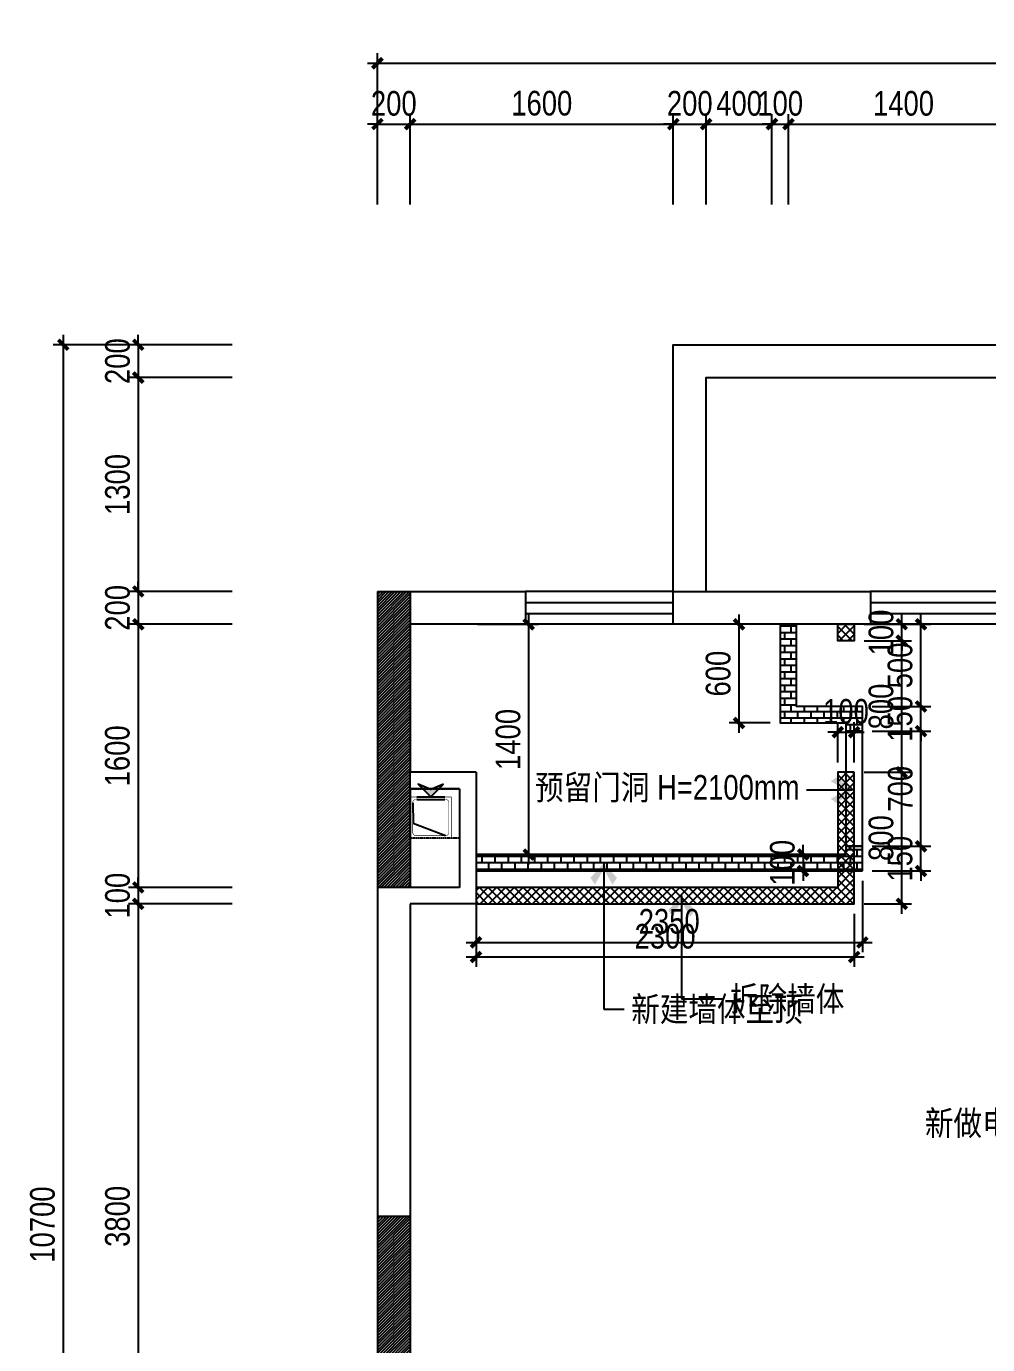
# Model space of a CAD drawing. Extents: x 160245 to 405305, y -111140 to 232735.
# Drawn here: x 332228 to 338074, y -49371 to -41355 of the extents above; entities that cross this region are included whole.
import ezdxf

# ---------------------------------------------------------------- set-up
doc = ezdxf.new("R2010")
doc.units = 0
doc.header["$LTSCALE"] = 10
doc.header["$MEASUREMENT"] = 0
doc.linetypes.add('DASH', pattern=[0.35, 0.25, -0.1])
doc.layers.get('Defpoints').update_dxf_attribs({"color": 229})
for name, color, linetype in [('P-N wall 新建隔墙', 241, 'Continuous'), ('P-N wall 新建隔墙2', 241, 'Continuous'), ('P-O wall 原始墙体', 245, 'Continuous'), ('P-O wall 拆除墙体', 245, 'Continuous'), ('P-o 原建筑尺寸', 8, 'Continuous'), ('P-window 窗', 107, 'Continuous')]:
    doc.layers.add(name, color=color, linetype=linetype)
doc.styles.add('PDC DIM', font='PMingLiU-ExtB.ttf', dxfattribs={"width": 0.85})
doc.dimstyles.new('PDC-A2', dxfattribs={"dimscale": 0, "dimtxt": 2.5, "dimasz": 1, "dimexe": 1, "dimexo": 1, "dimgap": 0.7, "dimtad": 1, "dimdec": 0, "dimtxsty": 'PDC DIM', "dimblk": 'ARCHTICK', "dimcen": 1, "dimdle": 1, "dimclrd": 8, "dimclre": 8, "dimclrt": 9, "dimadec": 0, "dimazin": 0, "dimtfac": 1, "dimtdec": 0, "dimtix": 1, "dimtmove": 2, "dimatfit": 3, "dimldrblk": 'PDC A2 T R', "dimfxl": 10, "dimfxlon": 1, "dimarcsym": 0})
pattern_1 = [(45, (123446.859, 0), (-8.8388348, 8.8388348), [])]

# ---------------------------------------------------------------- blocks, each defined once
blk = doc.blocks.new('A$C7BB304D7')
blk.add_hatch(color=256).paths.add_polyline_path([(126.5, 77.4), (203.8, 0.2), (126.3, 31.7), (49.1, 0)])
at = {"linetype": 'DASH', "ltscale": 0.5}
for p, q in [((1.5, 330.2), (1.5, 30.2)), ((301.5, 330.2), (1.5, 330.2)), ((301.5, 30.2), (301.5, 330.2)), ((1.5, 30.2), (301.5, 30.2))]:
    blk.add_line(p, q, dxfattribs=at)
for p, q in [((41.5, 95.2), (211.5, 95.2)), ((41.5, 80.2), (211.5, 80.2))]:
    blk.add_line(p, q)
at = {"const_width": 3}
blk.add_lwpolyline([(1.5, 80.2), (1.5, 330.2), (251.5, 330.2), (251.5, 80.2), (211.5, 80.2), (211.5, 95.2), (216.5, 95.2, 0.414214), (236.5, 115.2), (236.5, 295.2, 0.414214), (216.5, 315.2), (36.5, 315.2, 0.414214), (16.5, 295.2), (16.5, 115.2, 0.414214), (36.5, 95.2), (41.5, 95.2), (41.5, 80.2)], format="xyb", close=True, dxfattribs=at)
blk.add_lwpolyline([(16.5, 115.2), (19.3, 239.2), (216.5, 315.2)])
blk.add_lwpolyline([(203.8, 2.9), (126.3, 34.4), (49.1, 2.7), (126.5, 80.2)], close=True)
blk = doc.blocks.new('$WINLIB2D$00000001')
at = {"color": 0}
for points in [[(-0.5, 0.5), (-0.5, -0.5)], [(-0.5, 0.5), (0.5, 0.5)], [(0.5, -0.5), (0.5, 0.5)], [(0.5, 0.1667), (-0.5, 0.1667)], [(0.5, -0.1667), (-0.5, -0.1667)], [(-0.5, -0.5), (0.5, -0.5)]]:
    blk.add_lwpolyline(points, dxfattribs=at)
blk = doc.blocks.new('_ArchTick')
at = {"color": 0, "linetype": 'ByBlock', "const_width": 0.4}
blk.add_lwpolyline([(-0.5, -0.5), (0.5, 0.5)], dxfattribs=at)
blk = doc.blocks.new('*D1892')
at = {"layer": 'Defpoints', "color": 0, "transparency": 16777216}
for p in [(333539.1, -43290.6), (332908.3, -43490.6), (333539.1, -43490.6)]:
    blk.add_point(p, dxfattribs=at)
at = {"layer": 'P-o 原建筑尺寸', "color": 8, "lineweight": -2, "transparency": 16777216}
for p, q in [((332908.3, -43290.6), (332908.3, -43230.6)), ((333479.1, -43290.6), (332848.3, -43290.6)), ((332908.3, -43290.6), (332908.3, -43490.6)), ((333479.1, -43490.6), (332848.3, -43490.6)), ((332908.3, -43490.6), (332908.3, -43550.6))]:
    blk.add_line(p, q, dxfattribs=at)
at = {"layer": 'P-o 原建筑尺寸', "color": 8, "lineweight": -2, "transparency": 16777216, "xscale": 60, "yscale": 60, "zscale": 60}
for p, rotation in [((332908.3, -43290.6), 270), ((332908.3, -43490.6), 90)]:
    blk.add_blockref('_ArchTick', p, dxfattribs=dict(at, rotation=rotation))
at = {"layer": 'P-o 原建筑尺寸', "color": 9, "transparency": 16777216, "insert": (332782.8, -43390.6), "char_height": 150, "attachment_point": 5, "rotation": 90, "style": 'PDC DIM'}
blk.add_mtext('200', dxfattribs=at)
blk = doc.blocks.new('PDC A2 T R')
at = {"color": 0, "linetype": 'ByBlock'}
blk.add_line((0, 0), (-2, 0), dxfattribs=at)
for points in [[(-2.15, 0.89), (-1.49, 1.35), (-0.6, 0), (0, 0)], [(-2.15, -0.89), (-1.49, -1.35), (-0.6, 0), (0, 0)]]:
    blk.add_solid(points, dxfattribs=at)
blk = doc.blocks.new('*D1893')
at = {"layer": 'Defpoints', "color": 0, "transparency": 16777216}
for p in [(333539.1, -43490.6), (332908.3, -44790.6), (333539.1, -44790.6)]:
    blk.add_point(p, dxfattribs=at)
at = {"layer": 'P-o 原建筑尺寸', "color": 8, "lineweight": -2, "transparency": 16777216}
for p, q in [((332908.3, -43430.6), (332908.3, -44850.6)), ((333479.1, -43490.6), (332848.3, -43490.6)), ((333479.1, -44790.6), (332848.3, -44790.6))]:
    blk.add_line(p, q, dxfattribs=at)
at = {"layer": 'P-o 原建筑尺寸', "color": 8, "lineweight": -2, "transparency": 16777216, "xscale": 60, "yscale": 60, "zscale": 60}
for p, rotation in [((332908.3, -43490.6), 90), ((332908.3, -44790.6), 270)]:
    blk.add_blockref('_ArchTick', p, dxfattribs=dict(at, rotation=rotation))
at = {"layer": 'P-o 原建筑尺寸', "color": 9, "transparency": 16777216, "insert": (332782.8, -44140.6), "char_height": 150, "attachment_point": 5, "rotation": 90, "style": 'PDC DIM'}
blk.add_mtext('1300', dxfattribs=at)
blk = doc.blocks.new('*D1894')
at = {"layer": 'Defpoints', "color": 0, "transparency": 16777216}
for p in [(333539.1, -44990.6), (332908.3, -46590.6), (333539.1, -46590.6)]:
    blk.add_point(p, dxfattribs=at)
at = {"layer": 'P-o 原建筑尺寸', "color": 8, "lineweight": -2, "transparency": 16777216}
for p, q in [((332908.3, -44930.6), (332908.3, -46650.6)), ((333479.1, -44990.6), (332848.3, -44990.6)), ((333479.1, -46590.6), (332848.3, -46590.6))]:
    blk.add_line(p, q, dxfattribs=at)
at = {"layer": 'P-o 原建筑尺寸', "color": 8, "lineweight": -2, "transparency": 16777216, "xscale": 60, "yscale": 60, "zscale": 60}
for p, rotation in [((332908.3, -44990.6), 90), ((332908.3, -46590.6), 270)]:
    blk.add_blockref('_ArchTick', p, dxfattribs=dict(at, rotation=rotation))
at = {"layer": 'P-o 原建筑尺寸', "color": 9, "transparency": 16777216, "insert": (332781.8, -45790.6), "char_height": 150, "attachment_point": 5, "rotation": 90, "style": 'PDC DIM'}
blk.add_mtext('1600', dxfattribs=at)
blk = doc.blocks.new('*D1895')
at = {"layer": 'Defpoints', "color": 0, "transparency": 16777216}
for p in [(333539.1, -46590.6), (332908.3, -46690.6), (333539.1, -46690.6)]:
    blk.add_point(p, dxfattribs=at)
at = {"layer": 'P-o 原建筑尺寸', "color": 8, "lineweight": -2, "transparency": 16777216}
for p, q in [((332908.3, -46590.6), (332908.3, -46530.6)), ((333479.1, -46590.6), (332848.3, -46590.6)), ((332908.3, -46590.6), (332908.3, -46690.6)), ((333479.1, -46690.6), (332848.3, -46690.6)), ((332908.3, -46690.6), (332908.3, -46750.6))]:
    blk.add_line(p, q, dxfattribs=at)
at = {"layer": 'P-o 原建筑尺寸', "color": 8, "lineweight": -2, "transparency": 16777216, "xscale": 60, "yscale": 60, "zscale": 60}
for p, rotation in [((332908.3, -46590.6), 270), ((332908.3, -46690.6), 90)]:
    blk.add_blockref('_ArchTick', p, dxfattribs=dict(at, rotation=rotation))
at = {"layer": 'P-o 原建筑尺寸', "color": 9, "transparency": 16777216, "insert": (332782.8, -46640.6), "char_height": 150, "attachment_point": 5, "rotation": 90, "style": 'PDC DIM'}
blk.add_mtext('100', dxfattribs=at)
blk = doc.blocks.new('*D1896')
at = {"layer": 'Defpoints', "color": 0, "transparency": 16777216}
for p in [(333539.1, -46690.6), (332908.3, -50490.6), (333539.1, -50490.6)]:
    blk.add_point(p, dxfattribs=at)
at = {"layer": 'P-o 原建筑尺寸', "color": 8, "lineweight": -2, "transparency": 16777216}
for p, q in [((332908.3, -46630.6), (332908.3, -50550.6)), ((333479.1, -46690.6), (332848.3, -46690.6)), ((333479.1, -50490.6), (332848.3, -50490.6))]:
    blk.add_line(p, q, dxfattribs=at)
at = {"layer": 'P-o 原建筑尺寸', "color": 8, "lineweight": -2, "transparency": 16777216, "xscale": 60, "yscale": 60, "zscale": 60}
for p, rotation in [((332908.3, -46690.6), 90), ((332908.3, -50490.6), 270)]:
    blk.add_blockref('_ArchTick', p, dxfattribs=dict(at, rotation=rotation))
at = {"layer": 'P-o 原建筑尺寸', "color": 9, "transparency": 16777216, "insert": (332782.8, -48590.6), "char_height": 150, "attachment_point": 5, "rotation": 90, "style": 'PDC DIM'}
blk.add_mtext('3800', dxfattribs=at)
blk = doc.blocks.new('*D1901')
at = {"layer": 'Defpoints', "color": 0, "transparency": 16777216}
for p in [(333539.1, -43290.6), (332451.8, -53990.6), (333539.1, -53990.6)]:
    blk.add_point(p, dxfattribs=at)
at = {"layer": 'P-o 原建筑尺寸', "color": 8, "lineweight": -2, "transparency": 16777216}
for p, q in [((332451.8, -43230.6), (332451.8, -54050.6)), ((333051.8, -43290.6), (332391.8, -43290.6)), ((333051.8, -53990.6), (332391.8, -53990.6))]:
    blk.add_line(p, q, dxfattribs=at)
at = {"layer": 'P-o 原建筑尺寸', "color": 8, "lineweight": -2, "transparency": 16777216, "xscale": 60, "yscale": 60, "zscale": 60}
for p, rotation in [((332451.8, -43290.6), 90), ((332451.8, -53990.6), 270)]:
    blk.add_blockref('_ArchTick', p, dxfattribs=dict(at, rotation=rotation))
at = {"layer": 'P-o 原建筑尺寸', "color": 9, "transparency": 16777216, "insert": (332326.3, -48640.6), "char_height": 150, "attachment_point": 5, "rotation": 90, "style": 'PDC DIM'}
blk.add_mtext('10700', dxfattribs=at)
blk = doc.blocks.new('*D1912')
at = {"layer": 'Defpoints', "color": 0, "transparency": 16777216}
for p in [(334562.5, -41949.4), (334362.5, -42497), (334562.5, -42497)]:
    blk.add_point(p, dxfattribs=at)
at = {"layer": 'P-o 原建筑尺寸', "color": 8, "lineweight": -2, "transparency": 16777216}
for p, q in [((334362.5, -42437), (334362.5, -41889.4)), ((334562.5, -42437), (334562.5, -41889.4)), ((334362.5, -41949.4), (334302.5, -41949.4)), ((334362.5, -41949.4), (334562.5, -41949.4)), ((334562.5, -41949.4), (334622.5, -41949.4))]:
    blk.add_line(p, q, dxfattribs=at)
at = {"layer": 'P-o 原建筑尺寸', "color": 8, "lineweight": -2, "transparency": 16777216, "xscale": 60, "yscale": 60, "zscale": 60}
blk.add_blockref('_ArchTick', (334362.5, -41949.4), dxfattribs=at)
at = {"layer": 'P-o 原建筑尺寸', "color": 8, "lineweight": -2, "transparency": 16777216, "xscale": 60, "yscale": 60, "zscale": 60, "rotation": 180}
blk.add_blockref('_ArchTick', (334562.5, -41949.4), dxfattribs=at)
at = {"layer": 'P-o 原建筑尺寸', "color": 9, "transparency": 16777216, "insert": (334462.5, -41823.9), "char_height": 150, "attachment_point": 5, "style": 'PDC DIM'}
blk.add_mtext('200', dxfattribs=at)
blk = doc.blocks.new('*D1913')
at = {"layer": 'Defpoints', "color": 0, "transparency": 16777216}
for p in [(336162.5, -41949.4), (334562.5, -42497), (336162.5, -42497)]:
    blk.add_point(p, dxfattribs=at)
at = {"layer": 'P-o 原建筑尺寸', "color": 8, "lineweight": -2, "transparency": 16777216}
for p, q in [((334562.5, -42437), (334562.5, -41889.4)), ((336162.5, -42437), (336162.5, -41889.4)), ((334502.5, -41949.4), (336222.5, -41949.4))]:
    blk.add_line(p, q, dxfattribs=at)
at = {"layer": 'P-o 原建筑尺寸', "color": 8, "lineweight": -2, "transparency": 16777216, "xscale": 60, "yscale": 60, "zscale": 60, "rotation": 180}
blk.add_blockref('_ArchTick', (334562.5, -41949.4), dxfattribs=at)
at = {"layer": 'P-o 原建筑尺寸', "color": 8, "lineweight": -2, "transparency": 16777216, "xscale": 60, "yscale": 60, "zscale": 60}
blk.add_blockref('_ArchTick', (336162.5, -41949.4), dxfattribs=at)
at = {"layer": 'P-o 原建筑尺寸', "color": 9, "transparency": 16777216, "insert": (335362.5, -41822.9), "char_height": 150, "attachment_point": 5, "style": 'PDC DIM'}
blk.add_mtext('1600', dxfattribs=at)
blk = doc.blocks.new('*D1914')
at = {"layer": 'Defpoints', "color": 0, "transparency": 16777216}
for p in [(338262.5, -41949.4), (336862.5, -42497), (338262.5, -42497)]:
    blk.add_point(p, dxfattribs=at)
at = {"layer": 'P-o 原建筑尺寸', "color": 8, "lineweight": -2, "transparency": 16777216}
for p, q in [((336862.5, -42437), (336862.5, -41889.4)), ((338262.5, -42437), (338262.5, -41889.4)), ((336802.5, -41949.4), (338322.5, -41949.4))]:
    blk.add_line(p, q, dxfattribs=at)
at = {"layer": 'P-o 原建筑尺寸', "color": 8, "lineweight": -2, "transparency": 16777216, "xscale": 60, "yscale": 60, "zscale": 60, "rotation": 180}
blk.add_blockref('_ArchTick', (336862.5, -41949.4), dxfattribs=at)
at = {"layer": 'P-o 原建筑尺寸', "color": 8, "lineweight": -2, "transparency": 16777216, "xscale": 60, "yscale": 60, "zscale": 60}
blk.add_blockref('_ArchTick', (338262.5, -41949.4), dxfattribs=at)
at = {"layer": 'P-o 原建筑尺寸', "color": 9, "transparency": 16777216, "insert": (337562.5, -41823.9), "char_height": 150, "attachment_point": 5, "style": 'PDC DIM'}
blk.add_mtext('1400', dxfattribs=at)
blk = doc.blocks.new('*D1919')
at = {"layer": 'Defpoints', "color": 0, "transparency": 16777216}
for p in [(342362.5, -41578.8), (334362.5, -42497), (342362.5, -42497)]:
    blk.add_point(p, dxfattribs=at)
at = {"layer": 'P-o 原建筑尺寸', "color": 8, "lineweight": -2, "transparency": 16777216}
for p, q in [((334362.5, -42178.8), (334362.5, -41518.8)), ((342362.5, -42178.8), (342362.5, -41518.8)), ((334302.5, -41578.8), (342422.5, -41578.8))]:
    blk.add_line(p, q, dxfattribs=at)
at = {"layer": 'P-o 原建筑尺寸', "color": 8, "lineweight": -2, "transparency": 16777216, "xscale": 60, "yscale": 60, "zscale": 60, "rotation": 180}
blk.add_blockref('_ArchTick', (334362.5, -41578.8), dxfattribs=at)
at = {"layer": 'P-o 原建筑尺寸', "color": 8, "lineweight": -2, "transparency": 16777216, "xscale": 60, "yscale": 60, "zscale": 60}
blk.add_blockref('_ArchTick', (342362.5, -41578.8), dxfattribs=at)
at = {"layer": 'P-o 原建筑尺寸', "color": 9, "transparency": 16777216, "insert": (338362.5, -41453.3), "char_height": 150, "attachment_point": 5, "style": 'PDC DIM'}
blk.add_mtext('8000', dxfattribs=at)
blk = doc.blocks.new('*D1920')
at = {"layer": 'Defpoints', "color": 0, "transparency": 16777216}
for p in [(333539.1, -44790.6), (332908.3, -44990.6), (333539.1, -44990.6)]:
    blk.add_point(p, dxfattribs=at)
at = {"layer": 'P-o 原建筑尺寸', "color": 8, "lineweight": -2, "transparency": 16777216}
for p, q in [((333479.1, -44790.6), (332848.3, -44790.6)), ((332908.3, -44790.6), (332908.3, -44730.6)), ((332908.3, -44790.6), (332908.3, -44990.6)), ((333479.1, -44990.6), (332848.3, -44990.6)), ((332908.3, -44990.6), (332908.3, -45050.6))]:
    blk.add_line(p, q, dxfattribs=at)
at = {"layer": 'P-o 原建筑尺寸', "color": 8, "lineweight": -2, "transparency": 16777216, "xscale": 60, "yscale": 60, "zscale": 60}
for p, rotation in [((332908.3, -44790.6), 270), ((332908.3, -44990.6), 90)]:
    blk.add_blockref('_ArchTick', p, dxfattribs=dict(at, rotation=rotation))
at = {"layer": 'P-o 原建筑尺寸', "color": 9, "transparency": 16777216, "insert": (332782.8, -44890.6), "char_height": 150, "attachment_point": 5, "rotation": 90, "style": 'PDC DIM'}
blk.add_mtext('200', dxfattribs=at)
blk = doc.blocks.new('*D1928')
at = {"layer": 'Defpoints', "color": 0, "transparency": 16777216}
for p in [(336362.5, -41949.4), (336162.5, -42497), (336362.5, -42497)]:
    blk.add_point(p, dxfattribs=at)
at = {"layer": 'P-o 原建筑尺寸', "color": 8, "lineweight": -2, "transparency": 16777216}
for p, q in [((336162.5, -42437), (336162.5, -41889.4)), ((336362.5, -42437), (336362.5, -41889.4)), ((336162.5, -41949.4), (336102.5, -41949.4)), ((336162.5, -41949.4), (336362.5, -41949.4)), ((336362.5, -41949.4), (336422.5, -41949.4))]:
    blk.add_line(p, q, dxfattribs=at)
at = {"layer": 'P-o 原建筑尺寸', "color": 8, "lineweight": -2, "transparency": 16777216, "xscale": 60, "yscale": 60, "zscale": 60}
blk.add_blockref('_ArchTick', (336162.5, -41949.4), dxfattribs=at)
at = {"layer": 'P-o 原建筑尺寸', "color": 8, "lineweight": -2, "transparency": 16777216, "xscale": 60, "yscale": 60, "zscale": 60, "rotation": 180}
blk.add_blockref('_ArchTick', (336362.5, -41949.4), dxfattribs=at)
at = {"layer": 'P-o 原建筑尺寸', "color": 9, "transparency": 16777216, "insert": (336262.5, -41823.9), "char_height": 150, "attachment_point": 5, "style": 'PDC DIM'}
blk.add_mtext('200', dxfattribs=at)
blk = doc.blocks.new('*D1929')
at = {"layer": 'Defpoints', "color": 0, "transparency": 16777216}
for p in [(336762.5, -41949.4), (336362.5, -42497), (336762.5, -42497)]:
    blk.add_point(p, dxfattribs=at)
at = {"layer": 'P-o 原建筑尺寸', "color": 8, "lineweight": -2, "transparency": 16777216}
for p, q in [((336362.5, -42437), (336362.5, -41889.4)), ((336762.5, -42437), (336762.5, -41889.4)), ((336302.5, -41949.4), (336822.5, -41949.4))]:
    blk.add_line(p, q, dxfattribs=at)
at = {"layer": 'P-o 原建筑尺寸', "color": 8, "lineweight": -2, "transparency": 16777216, "xscale": 60, "yscale": 60, "zscale": 60, "rotation": 180}
blk.add_blockref('_ArchTick', (336362.5, -41949.4), dxfattribs=at)
at = {"layer": 'P-o 原建筑尺寸', "color": 8, "lineweight": -2, "transparency": 16777216, "xscale": 60, "yscale": 60, "zscale": 60}
blk.add_blockref('_ArchTick', (336762.5, -41949.4), dxfattribs=at)
at = {"layer": 'P-o 原建筑尺寸', "color": 9, "transparency": 16777216, "insert": (336562.5, -41823.9), "char_height": 150, "attachment_point": 5, "style": 'PDC DIM'}
blk.add_mtext('400', dxfattribs=at)
blk = doc.blocks.new('*D1930')
at = {"layer": 'Defpoints', "color": 0, "transparency": 16777216}
for p in [(336862.5, -41949.4), (336762.5, -42497), (336862.5, -42497)]:
    blk.add_point(p, dxfattribs=at)
at = {"layer": 'P-o 原建筑尺寸', "color": 8, "lineweight": -2, "transparency": 16777216}
for p, q in [((336762.5, -42437), (336762.5, -41889.4)), ((336862.5, -42437), (336862.5, -41889.4)), ((336762.5, -41949.4), (336702.5, -41949.4)), ((336762.5, -41949.4), (336862.5, -41949.4)), ((336862.5, -41949.4), (336922.5, -41949.4))]:
    blk.add_line(p, q, dxfattribs=at)
at = {"layer": 'P-o 原建筑尺寸', "color": 8, "lineweight": -2, "transparency": 16777216, "xscale": 60, "yscale": 60, "zscale": 60}
blk.add_blockref('_ArchTick', (336762.5, -41949.4), dxfattribs=at)
at = {"layer": 'P-o 原建筑尺寸', "color": 8, "lineweight": -2, "transparency": 16777216, "xscale": 60, "yscale": 60, "zscale": 60, "rotation": 180}
blk.add_blockref('_ArchTick', (336862.5, -41949.4), dxfattribs=at)
at = {"layer": 'P-o 原建筑尺寸', "color": 9, "transparency": 16777216, "insert": (336812.5, -41823.9), "char_height": 150, "attachment_point": 5, "style": 'PDC DIM'}
blk.add_mtext('100', dxfattribs=at)
blk = doc.blocks.new('*D1979')
at = {"layer": 'Defpoints', "color": 0, "transparency": 16777216}
for p in [(334962.5, -46690.6), (337262.5, -46690.6), (337262.5, -47013.6)]:
    blk.add_point(p, dxfattribs=at)
at = {"layer": 'P-O wall 拆除墙体', "color": 8, "lineweight": -2, "transparency": 16777216}
for p, q in [((334962.5, -46750.6), (334962.5, -47073.6)), ((337262.5, -46750.6), (337262.5, -47073.6)), ((334902.5, -47013.6), (337322.5, -47013.6))]:
    blk.add_line(p, q, dxfattribs=at)
at = {"layer": 'P-O wall 拆除墙体', "color": 8, "lineweight": -2, "transparency": 16777216, "xscale": 60.00000000000001, "yscale": 60.00000000000001, "zscale": 60.00000000000001, "rotation": 180}
blk.add_blockref('_ArchTick', (334962.5, -47013.6), dxfattribs=at)
at = {"layer": 'P-O wall 拆除墙体', "color": 8, "lineweight": -2, "transparency": 16777216, "xscale": 60.00000000000001, "yscale": 60.00000000000001, "zscale": 60.00000000000001}
blk.add_blockref('_ArchTick', (337262.5, -47013.6), dxfattribs=at)
at = {"layer": 'P-O wall 拆除墙体', "color": 9, "transparency": 16777216, "insert": (336112.5, -46888.1), "char_height": 150, "attachment_point": 5, "style": 'PDC DIM'}
blk.add_mtext('2300', dxfattribs=at)
blk = doc.blocks.new('*D1980')
at = {"layer": 'Defpoints', "color": 0, "transparency": 16777216}
for p in [(337262.5, -45890.6), (337551.8, -45890.6), (337262.5, -46690.6)]:
    blk.add_point(p, dxfattribs=at)
at = {"layer": 'P-O wall 拆除墙体', "color": 8, "lineweight": -2, "transparency": 16777216}
for p, q in [((337551.8, -46750.6), (337551.8, -45830.6)), ((337322.5, -45890.6), (337611.8, -45890.6)), ((337322.5, -46690.6), (337611.8, -46690.6))]:
    blk.add_line(p, q, dxfattribs=at)
at = {"layer": 'P-O wall 拆除墙体', "color": 8, "lineweight": -2, "transparency": 16777216, "xscale": 60.00000000000001, "yscale": 60.00000000000001, "zscale": 60.00000000000001}
for p, rotation in [((337551.8, -45890.6), 90), ((337551.8, -46690.6), 270)]:
    blk.add_blockref('_ArchTick', p, dxfattribs=dict(at, rotation=rotation))
at = {"layer": 'P-O wall 拆除墙体', "color": 9, "transparency": 16777216, "insert": (337426.3, -46290.6), "char_height": 150, "attachment_point": 5, "rotation": 90, "style": 'PDC DIM'}
blk.add_mtext('800', dxfattribs=at)
blk = doc.blocks.new('*D1981')
at = {"layer": 'Defpoints', "color": 0, "transparency": 16777216}
for p in [(337262.5, -45090.6), (337551.8, -45090.6), (337262.5, -45890.6)]:
    blk.add_point(p, dxfattribs=at)
at = {"layer": 'P-O wall 拆除墙体', "color": 8, "lineweight": -2, "transparency": 16777216}
for p, q in [((337551.8, -45950.6), (337551.8, -45030.6)), ((337322.5, -45090.6), (337611.8, -45090.6)), ((337322.5, -45890.6), (337611.8, -45890.6))]:
    blk.add_line(p, q, dxfattribs=at)
at = {"layer": 'P-O wall 拆除墙体', "color": 8, "lineweight": -2, "transparency": 16777216, "xscale": 60.00000000000001, "yscale": 60.00000000000001, "zscale": 60.00000000000001}
for p, rotation in [((337551.8, -45090.6), 90), ((337551.8, -45890.6), 270)]:
    blk.add_blockref('_ArchTick', p, dxfattribs=dict(at, rotation=rotation))
at = {"layer": 'P-O wall 拆除墙体', "color": 9, "transparency": 16777216, "insert": (337426.3, -45490.6), "char_height": 150, "attachment_point": 5, "rotation": 90, "style": 'PDC DIM'}
blk.add_mtext('800', dxfattribs=at)
blk = doc.blocks.new('*D1982')
at = {"layer": 'Defpoints', "color": 0, "transparency": 16777216}
for p in [(337262.5, -44990.6), (337551.8, -44990.6), (337262.5, -45090.6)]:
    blk.add_point(p, dxfattribs=at)
at = {"layer": 'P-O wall 拆除墙体', "color": 8, "lineweight": -2, "transparency": 16777216}
for p, q in [((337551.8, -44990.6), (337551.8, -44930.6)), ((337322.5, -44990.6), (337611.8, -44990.6)), ((337551.8, -45090.6), (337551.8, -44990.6)), ((337322.5, -45090.6), (337611.8, -45090.6)), ((337551.8, -45090.6), (337551.8, -45150.6))]:
    blk.add_line(p, q, dxfattribs=at)
at = {"layer": 'P-O wall 拆除墙体', "color": 8, "lineweight": -2, "transparency": 16777216, "xscale": 60.00000000000001, "yscale": 60.00000000000001, "zscale": 60.00000000000001}
for p, rotation in [((337551.8, -44990.6), 270), ((337551.8, -45090.6), 90)]:
    blk.add_blockref('_ArchTick', p, dxfattribs=dict(at, rotation=rotation))
at = {"layer": 'P-O wall 拆除墙体', "color": 9, "transparency": 16777216, "insert": (337426.3, -45040.6), "char_height": 150, "attachment_point": 5, "rotation": 90, "style": 'PDC DIM'}
blk.add_mtext('100', dxfattribs=at)
blk = doc.blocks.new('*D1983')
at = {"layer": 'Defpoints', "color": 0, "transparency": 16777216}
for p in [(337262.5, -45646.5), (337162.5, -45890.6), (337262.5, -45890.6)]:
    blk.add_point(p, dxfattribs=at)
at = {"layer": 'P-O wall 拆除墙体', "color": 8, "lineweight": -2, "transparency": 16777216}
for p, q in [((337162.5, -45830.6), (337162.5, -45586.5)), ((337262.5, -45830.6), (337262.5, -45586.5)), ((337162.5, -45646.5), (337102.5, -45646.5)), ((337162.5, -45646.5), (337262.5, -45646.5)), ((337262.5, -45646.5), (337322.5, -45646.5))]:
    blk.add_line(p, q, dxfattribs=at)
at = {"layer": 'P-O wall 拆除墙体', "color": 8, "lineweight": -2, "transparency": 16777216, "xscale": 60.00000000000001, "yscale": 60.00000000000001, "zscale": 60.00000000000001}
blk.add_blockref('_ArchTick', (337162.5, -45646.5), dxfattribs=at)
at = {"layer": 'P-O wall 拆除墙体', "color": 8, "lineweight": -2, "transparency": 16777216, "xscale": 60.00000000000001, "yscale": 60.00000000000001, "zscale": 60.00000000000001, "rotation": 180}
blk.add_blockref('_ArchTick', (337262.5, -45646.5), dxfattribs=at)
at = {"layer": 'P-O wall 拆除墙体', "color": 9, "transparency": 16777216, "insert": (337212.5, -45521), "char_height": 150, "attachment_point": 5, "style": 'PDC DIM'}
blk.add_mtext('100', dxfattribs=at)
blk = doc.blocks.new('*D2070')
at = {"layer": 'Defpoints', "color": 0, "transparency": 16777216}
for p in [(334962.5, -46490.6), (337312.5, -46490.6), (337312.5, -46924.8)]:
    blk.add_point(p, dxfattribs=at)
at = {"layer": 'P-N wall 新建隔墙2', "color": 8, "lineweight": -2, "transparency": 16777216}
for p, q in [((334962.5, -46550.6), (334962.5, -46984.8)), ((337312.5, -46550.6), (337312.5, -46984.8)), ((334902.5, -46924.8), (337372.5, -46924.8))]:
    blk.add_line(p, q, dxfattribs=at)
at = {"layer": 'P-N wall 新建隔墙2', "color": 8, "lineweight": -2, "transparency": 16777216, "xscale": 60.00000000000001, "yscale": 60.00000000000001, "zscale": 60.00000000000001, "rotation": 180}
blk.add_blockref('_ArchTick', (334962.5, -46924.8), dxfattribs=at)
at = {"layer": 'P-N wall 新建隔墙2', "color": 8, "lineweight": -2, "transparency": 16777216, "xscale": 60.00000000000001, "yscale": 60.00000000000001, "zscale": 60.00000000000001}
blk.add_blockref('_ArchTick', (337312.5, -46924.8), dxfattribs=at)
at = {"layer": 'P-N wall 新建隔墙2', "color": 9, "transparency": 16777216, "insert": (336137.5, -46797.8), "char_height": 150, "attachment_point": 5, "style": 'PDC DIM'}
blk.add_mtext('2350', dxfattribs=at)
blk = doc.blocks.new('*D2071')
at = {"layer": 'Defpoints', "color": 0, "transparency": 16777216}
for p in [(334912.5, -44990.6), (335283.1, -44990.6), (334962.5, -46390.6)]:
    blk.add_point(p, dxfattribs=at)
at = {"layer": 'P-N wall 新建隔墙2', "color": 8, "lineweight": -2, "transparency": 16777216}
for p, q in [((335283.1, -46450.6), (335283.1, -44930.6)), ((334972.5, -44990.6), (335343.1, -44990.6)), ((335022.5, -46390.6), (335343.1, -46390.6))]:
    blk.add_line(p, q, dxfattribs=at)
at = {"layer": 'P-N wall 新建隔墙2', "color": 8, "lineweight": -2, "transparency": 16777216, "xscale": 60.00000000000001, "yscale": 60.00000000000001, "zscale": 60.00000000000001}
for p, rotation in [((335283.1, -44990.6), 90), ((335283.1, -46390.6), 270)]:
    blk.add_blockref('_ArchTick', p, dxfattribs=dict(at, rotation=rotation))
at = {"layer": 'P-N wall 新建隔墙2', "color": 9, "transparency": 16777216, "insert": (335157.6, -45690.6), "char_height": 150, "attachment_point": 5, "rotation": 90, "style": 'PDC DIM'}
blk.add_mtext('1400', dxfattribs=at)
blk = doc.blocks.new('*D2072')
at = {"layer": 'Defpoints', "color": 0, "transparency": 16777216}
for p in [(336562.3, -44990.6), (336812.5, -44990.6), (336812.5, -45590.6)]:
    blk.add_point(p, dxfattribs=at)
at = {"layer": 'P-N wall 新建隔墙2', "color": 8, "lineweight": -2, "transparency": 16777216}
for p, q in [((336562.3, -45650.6), (336562.3, -44930.6)), ((336752.5, -44990.6), (336502.3, -44990.6)), ((336752.5, -45590.6), (336502.3, -45590.6))]:
    blk.add_line(p, q, dxfattribs=at)
at = {"layer": 'P-N wall 新建隔墙2', "color": 8, "lineweight": -2, "transparency": 16777216, "xscale": 60.00000000000001, "yscale": 60.00000000000001, "zscale": 60.00000000000001}
for p, rotation in [((336562.3, -44990.6), 90), ((336562.3, -45590.6), 270)]:
    blk.add_blockref('_ArchTick', p, dxfattribs=dict(at, rotation=rotation))
at = {"layer": 'P-N wall 新建隔墙2', "color": 9, "transparency": 16777216, "insert": (336435.8, -45290.6), "char_height": 150, "attachment_point": 5, "rotation": 90, "style": 'PDC DIM'}
blk.add_mtext('600', dxfattribs=at)
blk = doc.blocks.new('*D2073')
at = {"layer": 'Defpoints', "color": 0, "transparency": 16777216}
for p in [(337312.5, -46340.6), (337668.8, -46340.6), (337312.5, -46490.6)]:
    blk.add_point(p, dxfattribs=at)
at = {"layer": 'P-N wall 新建隔墙2', "color": 8, "lineweight": -2, "transparency": 16777216}
for p, q in [((337668.8, -46340.6), (337668.8, -46280.6)), ((337372.5, -46340.6), (337728.8, -46340.6)), ((337668.8, -46490.6), (337668.8, -46340.6)), ((337372.5, -46490.6), (337728.8, -46490.6)), ((337668.8, -46490.6), (337668.8, -46550.6))]:
    blk.add_line(p, q, dxfattribs=at)
at = {"layer": 'P-N wall 新建隔墙2', "color": 8, "lineweight": -2, "transparency": 16777216, "xscale": 60.00000000000001, "yscale": 60.00000000000001, "zscale": 60.00000000000001}
for p, rotation in [((337668.8, -46340.6), 270), ((337668.8, -46490.6), 90)]:
    blk.add_blockref('_ArchTick', p, dxfattribs=dict(at, rotation=rotation))
at = {"layer": 'P-N wall 新建隔墙2', "color": 9, "transparency": 16777216, "insert": (337541.9, -46415.6), "char_height": 150, "attachment_point": 5, "rotation": 90, "style": 'PDC DIM'}
blk.add_mtext('150', dxfattribs=at)
blk = doc.blocks.new('*D2074')
at = {"layer": 'Defpoints', "color": 0, "transparency": 16777216}
for p in [(337312.5, -45640.6), (337668.8, -45640.6), (337312.5, -46340.6)]:
    blk.add_point(p, dxfattribs=at)
at = {"layer": 'P-N wall 新建隔墙2', "color": 8, "lineweight": -2, "transparency": 16777216}
for p, q in [((337668.8, -46400.6), (337668.8, -45580.6)), ((337372.5, -45640.6), (337728.8, -45640.6)), ((337372.5, -46340.6), (337728.8, -46340.6))]:
    blk.add_line(p, q, dxfattribs=at)
at = {"layer": 'P-N wall 新建隔墙2', "color": 8, "lineweight": -2, "transparency": 16777216, "xscale": 60.00000000000001, "yscale": 60.00000000000001, "zscale": 60.00000000000001}
for p, rotation in [((337668.8, -45640.6), 90), ((337668.8, -46340.6), 270)]:
    blk.add_blockref('_ArchTick', p, dxfattribs=dict(at, rotation=rotation))
at = {"layer": 'P-N wall 新建隔墙2', "color": 9, "transparency": 16777216, "insert": (337543.3, -45990.6), "char_height": 150, "attachment_point": 5, "rotation": 90, "style": 'PDC DIM'}
blk.add_mtext('700', dxfattribs=at)
blk = doc.blocks.new('*D2075')
at = {"layer": 'Defpoints', "color": 0, "transparency": 16777216}
for p in [(337312.5, -45490.6), (337668.8, -45490.6), (337312.5, -45640.6)]:
    blk.add_point(p, dxfattribs=at)
at = {"layer": 'P-N wall 新建隔墙2', "color": 8, "lineweight": -2, "transparency": 16777216}
for p, q in [((337668.8, -45490.6), (337668.8, -45430.6)), ((337372.5, -45490.6), (337728.8, -45490.6)), ((337668.8, -45640.6), (337668.8, -45490.6)), ((337372.5, -45640.6), (337728.8, -45640.6)), ((337668.8, -45640.6), (337668.8, -45700.6))]:
    blk.add_line(p, q, dxfattribs=at)
at = {"layer": 'P-N wall 新建隔墙2', "color": 8, "lineweight": -2, "transparency": 16777216, "xscale": 60.00000000000001, "yscale": 60.00000000000001, "zscale": 60.00000000000001}
for p, rotation in [((337668.8, -45490.6), 270), ((337668.8, -45640.6), 90)]:
    blk.add_blockref('_ArchTick', p, dxfattribs=dict(at, rotation=rotation))
at = {"layer": 'P-N wall 新建隔墙2', "color": 9, "transparency": 16777216, "insert": (337541.9, -45565.6), "char_height": 150, "attachment_point": 5, "rotation": 90, "style": 'PDC DIM'}
blk.add_mtext('150', dxfattribs=at)
blk = doc.blocks.new('*D2076')
at = {"layer": 'Defpoints', "color": 0, "transparency": 16777216}
for p in [(337312.5, -44990.6), (337668.8, -44990.6), (337312.5, -45490.6)]:
    blk.add_point(p, dxfattribs=at)
at = {"layer": 'P-N wall 新建隔墙2', "color": 8, "lineweight": -2, "transparency": 16777216}
for p, q in [((337668.8, -45550.6), (337668.8, -44930.6)), ((337372.5, -44990.6), (337728.8, -44990.6)), ((337372.5, -45490.6), (337728.8, -45490.6))]:
    blk.add_line(p, q, dxfattribs=at)
at = {"layer": 'P-N wall 新建隔墙2', "color": 8, "lineweight": -2, "transparency": 16777216, "xscale": 60.00000000000001, "yscale": 60.00000000000001, "zscale": 60.00000000000001}
for p, rotation in [((337668.8, -44990.6), 90), ((337668.8, -45490.6), 270)]:
    blk.add_blockref('_ArchTick', p, dxfattribs=dict(at, rotation=rotation))
at = {"layer": 'P-N wall 新建隔墙2', "color": 9, "transparency": 16777216, "insert": (337541.9, -45240.6), "char_height": 150, "attachment_point": 5, "rotation": 90, "style": 'PDC DIM'}
blk.add_mtext('500', dxfattribs=at)
blk = doc.blocks.new('*D2082')
at = {"layer": 'Defpoints', "color": 0, "transparency": 16777216}
for p in [(337212.5, -46390.6), (336951.7, -46490.6), (337212.5, -46490.6)]:
    blk.add_point(p, dxfattribs=at)
at = {"layer": 'P-N wall 新建隔墙2', "color": 8, "lineweight": -2, "transparency": 16777216}
for p, q in [((336951.7, -46390.6), (336951.7, -46330.6)), ((337152.5, -46390.6), (336891.7, -46390.6)), ((336951.7, -46390.6), (336951.7, -46490.6)), ((337152.5, -46490.6), (336891.7, -46490.6)), ((336951.7, -46490.6), (336951.7, -46550.6))]:
    blk.add_line(p, q, dxfattribs=at)
at = {"layer": 'P-N wall 新建隔墙2', "color": 8, "lineweight": -2, "transparency": 16777216, "xscale": 60.00000000000001, "yscale": 60.00000000000001, "zscale": 60.00000000000001}
for p, rotation in [((336951.7, -46390.6), 270), ((336951.7, -46490.6), 90)]:
    blk.add_blockref('_ArchTick', p, dxfattribs=dict(at, rotation=rotation))
at = {"layer": 'P-N wall 新建隔墙2', "color": 9, "transparency": 16777216, "insert": (336826.2, -46440.6), "char_height": 150, "attachment_point": 5, "rotation": 90, "style": 'PDC DIM'}
blk.add_mtext('100', dxfattribs=at)

msp = doc.modelspace()

# ---------------------------------------------------------------- hatches: boundary and pattern name
at = {"layer": 'P-N wall 新建隔墙2'}
h = msp.add_hatch(dxfattribs=at)
h.set_pattern_fill('AR-B816', color=250, scale=5)
h.paths.add_polyline_path([(337312.5, -45640.6), (337312.5, -45490.6), (336912.5, -45490.6), (336912.5, -44990.6), (336812.5, -44990.6), (336812.5, -45590.6), (337212.5, -45590.6), (337212.5, -45640.6)])
h = msp.add_hatch(dxfattribs=at)
h.set_pattern_fill('AR-B816', color=250, scale=5)
h.paths.add_polyline_path([(337312.5, -46490.6), (337312.5, -46340.6), (337212.5, -46340.6), (337212.5, -46390.6), (334962.5, -46390.6), (334962.5, -46490.6)])
at = {"layer": 'P-O wall 原始墙体'}
h = msp.add_hatch(dxfattribs=at)
h.set_pattern_fill('ANSI31', color=256, scale=100, style=0)
h.set_pattern_definition(pattern_1)
h.paths.add_polyline_path([(334562.5, -44790.6), (334362.5, -44790.6), (334362.5, -45890.6), (334362.5, -46590.6), (334562.5, -46590.6), (334562.5, -45990.6), (334562.5, -45890.6)])
h = msp.add_hatch(dxfattribs=at)
h.set_pattern_fill('ANSI31', color=256, scale=100, style=0)
h.set_pattern_definition(pattern_1)
h.paths.add_polyline_path([(334562.5, -48590.6), (334362.5, -48590.6), (334362.5, -49490.6), (334562.5, -49490.6)])
at = {"layer": 'P-O wall 拆除墙体'}
h = msp.add_hatch(dxfattribs=at)
h.set_pattern_fill('ANSI37', color=250, scale=300)
h.paths.add_polyline_path([(337162.5, -44990.6), (337262.5, -44990.6), (337262.5, -45090.6), (337162.5, -45090.6)])
h = msp.add_hatch(dxfattribs=at)
h.set_pattern_fill('ANSI37', color=250, scale=300)
h.paths.add_polyline_path([(337262.5, -45890.6), (337162.5, -45890.6), (337162.5, -46590.6), (334962.5, -46590.6), (334962.5, -46690.6), (337262.5, -46690.6)])

# ---------------------------------------------------------------- linework, layer by layer
at = {"layer": 'P-N wall 新建隔墙', "color": 107}
for points in [[(336162.5, -44790.6), (336162.5, -43290.6), (338262.5, -43290.6)], [(336362.5, -44790.6), (336362.5, -43490.6), (338262.5, -43490.6)]]:
    msp.add_lwpolyline(points, dxfattribs=at)
at = {"layer": 'P-N wall 新建隔墙2'}
for points in [[(337312.5, -45640.6), (337312.5, -45490.6), (336912.5, -45490.6), (336912.5, -44990.6), (336812.5, -44990.6), (336812.5, -45590.6), (337212.5, -45590.6), (337212.5, -45640.6), (337312.5, -45640.6)], [(337312.5, -46490.6), (337312.5, -46340.6), (337212.5, -46340.6), (337212.5, -46390.6), (334962.5, -46390.6), (334962.5, -46490.6), (337312.5, -46490.6)]]:
    msp.add_lwpolyline(points, dxfattribs=at)
at = {"layer": 'P-N wall 新建隔墙2', "linetype": 'DASH'}
msp.add_lwpolyline([(337312.5, -45640.6), (337212.5, -45640.6), (337212.5, -46340.6), (337312.5, -46340.6)], close=True, dxfattribs=at)
at = {"layer": 'P-O wall 原始墙体'}
for p, q in [((334362.5, -44790.6), (334362.5, -45890.6)), ((334362.5, -44790.6), (335262.5, -44790.6)), ((334562.5, -44790.6), (334562.5, -45890.6)), ((335262.5, -44790.6), (335262.5, -44990.6)), ((336162.5, -44990.6), (336162.5, -44790.6)), ((336162.5, -44790.6), (337162.5, -44790.6)), ((337162.5, -44790.6), (337362.5, -44790.6)), ((337362.5, -44790.6), (337362.5, -44990.6)), ((335262.5, -44990.6), (334562.5, -44990.6)), ((337262.5, -44990.6), (336162.5, -44990.6)), ((337362.5, -44990.6), (337262.5, -44990.6)), ((334362.5, -45890.6), (334362.5, -46590.6)), ((334962.5, -45890.6), (334562.5, -45890.6)), ((334562.5, -45990.6), (334562.5, -45890.6)), ((334962.5, -45890.6), (334962.5, -46690.6)), ((334862.5, -45990.6), (334562.5, -45990.6)), ((334562.5, -45990.6), (334562.5, -46590.6)), ((334862.5, -45990.6), (334862.5, -46590.6)), ((334362.5, -46590.6), (334362.5, -53090.6)), ((334562.5, -46590.6), (334362.5, -46590.6)), ((334862.5, -46590.6), (334562.5, -46590.6)), ((334562.5, -46690.6), (334562.5, -52990.6)), ((334962.5, -46690.6), (334562.5, -46690.6)), ((334562.5, -48590.6), (334362.5, -48590.6))]:
    msp.add_line(p, q, dxfattribs=at)
at = {"layer": 'P-O wall 拆除墙体'}
msp.add_lwpolyline([(337162.5, -44990.6), (337262.5, -44990.6), (337262.5, -45090.6), (337162.5, -45090.6)], close=True, dxfattribs=at)
msp.add_lwpolyline([(337262.5, -45890.6), (337162.5, -45890.6), (337162.5, -46590.6), (334962.5, -46590.6), (334962.5, -46690.6), (337262.5, -46690.6), (337262.5, -45890.6)], dxfattribs=at)

# ---------------------------------------------------------------- block references
at = {"layer": 'P-O wall 原始墙体', "extrusion": (0, 0, -1), "zscale": -1, "rotation": 180}
msp.add_blockref('A$C7BB304D7', (-334561, -45960.4), dxfattribs=at)
at = {"layer": 'P-window 窗', "xscale": 900, "yscale": 200, "zscale": 900, "rotation": 180}
for p in [(335712.5, -44890.6), (337812.5, -44890.6)]:
    msp.add_blockref('$WINLIB2D$00000001', p, dxfattribs=at)

# ---------------------------------------------------------------- texts
at = {"layer": 'P-N wall 新建隔墙2', "color": 9, "char_height": 150, "style": 'PDC DIM'}
for s, insert, attachment_point in [('{\\fPMingLiU|b0|i0|c136|p18;预留门洞 \\fPMingLiU-ExtB|b0|i0|c136|p18;H=2100mm}', (336930.2, -46073.7), 9), ('{\\fPMingLiU|b0|i0|c136|p18;新建墙体至顶}', (335906.2, -47255.7), 1), ('{\\fPMingLiU|b0|i0|c136|p18;新\\fPMingLiU|b0|i0|c134|p18;做电梯}', (338387.7, -48115.4), 9)]:
    msp.add_mtext(s, dxfattribs=dict(at, insert=insert, attachment_point=attachment_point))
at = {"layer": 'P-O wall 拆除墙体', "color": 9, "insert": (336507.2, -47193.4), "char_height": 150, "attachment_point": 1, "style": 'PDC DIM'}
msp.add_mtext('拆除墙体', dxfattribs=at)

# ---------------------------------------------------------------- dimensions: what is measured, and where the dimension line sits
at = {"layer": 'P-N wall 新建隔墙2'}
for base, p1, p2, picture, middle in [((335283.1, -44990.6), (334962.5, -46390.6), (334912.5, -44990.6), '*D2071', (335157.6, -45690.6)), ((336562.3, -44990.6), (336812.5, -45590.6), (336812.5, -44990.6), '*D2072', (336435.8, -45290.6)), ((337668.8, -44990.6), (337312.5, -45490.6), (337312.5, -44990.6), '*D2076', (337541.9, -45240.6)), ((337668.8, -45490.6), (337312.5, -45640.6), (337312.5, -45490.6), '*D2075', (337541.9, -45565.6)), ((337668.8, -45640.6), (337312.5, -46340.6), (337312.5, -45640.6), '*D2074', (337543.3, -45990.6)), ((337668.8, -46340.6), (337312.5, -46490.6), (337312.5, -46340.6), '*D2073', (337541.9, -46415.6)), ((336951.7, -46490.6), (337212.5, -46390.6), (337212.5, -46490.6), '*D2082', (336826.2, -46440.6))]:
    dim = msp.add_linear_dim(base=base, p1=p1, p2=p2, angle=90, dimstyle='PDC-A2', override={"dimscale": 60}, dxfattribs=at)
    dim.commit()
    dim.dimension.update_dxf_attribs({"geometry": picture, "text_midpoint": middle})
dim = msp.add_linear_dim(base=(337312.5, -46924.8), p1=(334962.5, -46490.6), p2=(337312.5, -46490.6), dimstyle='PDC-A2', override={"dimscale": 60}, dxfattribs=at)
dim.commit()
dim.dimension.update_dxf_attribs({"geometry": '*D2070', "text_midpoint": (336137.5, -46797.8)})
at = {"layer": 'P-O wall 拆除墙体'}
for base, p1, p2, picture, middle in [((337551.8, -44990.6), (337262.5, -45090.6), (337262.5, -44990.6), '*D1982', (337426.3, -45040.6)), ((337551.8, -45090.6), (337262.5, -45890.6), (337262.5, -45090.6), '*D1981', (337426.3, -45490.6)), ((337551.8, -45890.6), (337262.5, -46690.6), (337262.5, -45890.6), '*D1980', (337426.3, -46290.6))]:
    dim = msp.add_linear_dim(base=base, p1=p1, p2=p2, angle=90, dimstyle='PDC-A2', override={"dimscale": 60}, dxfattribs=at)
    dim.commit()
    dim.dimension.update_dxf_attribs({"geometry": picture, "text_midpoint": middle})
for base, p1, p2, picture, middle in [((337262.5, -45646.5), (337162.5, -45890.6), (337262.5, -45890.6), '*D1983', (337212.5, -45521)), ((337262.5, -47013.6), (334962.5, -46690.6), (337262.5, -46690.6), '*D1979', (336112.5, -46888.1))]:
    dim = msp.add_linear_dim(base=base, p1=p1, p2=p2, dimstyle='PDC-A2', override={"dimscale": 60}, dxfattribs=at)
    dim.commit()
    dim.dimension.update_dxf_attribs({"geometry": picture, "text_midpoint": middle})
at = {"layer": 'P-o 原建筑尺寸'}
for base, p1, p2, picture, middle in [((342362.5, -41578.8), (334362.5, -42497), (342362.5, -42497), '*D1919', (338362.5, -41453.3)), ((334562.5, -41949.4), (334362.5, -42497), (334562.5, -42497), '*D1912', (334462.5, -41823.9)), ((336162.5, -41949.4), (334562.5, -42497), (336162.5, -42497), '*D1913', (335362.5, -41822.9)), ((336362.5, -41949.4), (336162.5, -42497), (336362.5, -42497), '*D1928', (336262.5, -41823.9)), ((336762.5, -41949.4), (336362.5, -42497), (336762.5, -42497), '*D1929', (336562.5, -41823.9)), ((336862.5, -41949.4), (336762.5, -42497), (336862.5, -42497), '*D1930', (336812.5, -41823.9)), ((338262.5, -41949.4), (336862.5, -42497), (338262.5, -42497), '*D1914', (337562.5, -41823.9))]:
    dim = msp.add_linear_dim(base=base, p1=p1, p2=p2, dimstyle='PDC-A2', override={"dimscale": 60}, dxfattribs=at)
    dim.commit()
    dim.dimension.update_dxf_attribs({"geometry": picture, "text_midpoint": middle})
for base, p1, p2, picture, middle in [((332451.8, -53990.6), (333539.1, -43290.6), (333539.1, -53990.6), '*D1901', (332326.3, -48640.6)), ((332908.3, -43490.6), (333539.1, -43290.6), (333539.1, -43490.6), '*D1892', (332782.8, -43390.6)), ((332908.3, -44790.6), (333539.1, -43490.6), (333539.1, -44790.6), '*D1893', (332782.8, -44140.6)), ((332908.3, -44990.6), (333539.1, -44790.6), (333539.1, -44990.6), '*D1920', (332782.8, -44890.6)), ((332908.3, -46590.6), (333539.1, -44990.6), (333539.1, -46590.6), '*D1894', (332781.8, -45790.6)), ((332908.3, -46690.6), (333539.1, -46590.6), (333539.1, -46690.6), '*D1895', (332782.8, -46640.6)), ((332908.3, -50490.6), (333539.1, -46690.6), (333539.1, -50490.6), '*D1896', (332782.8, -48590.6))]:
    dim = msp.add_linear_dim(base=base, p1=p1, p2=p2, angle=90, dimstyle='PDC-A2', override={"dimscale": 60}, dxfattribs=at)
    dim.commit()
    dim.dimension.update_dxf_attribs({"geometry": picture, "text_midpoint": middle})

# ---------------------------------------------------------------- leaders
at = {"layer": 'P-N wall 新建隔墙2', "annotation_type": 0, "has_hookline": 1}
for points, hookline_direction, text_width in [([(337248.8, -45998.7), (336972.2, -45998.7)], 1, 1662.7), ([(335739.2, -46443.3), (335739.2, -47330.7), (335864.2, -47330.7)], 0, 1127.3), ([(338879.4, -48040.4), (338429.7, -48040.4)], 1, 748.7)]:
    msp.add_leader(points, dimstyle='PDC-A2', override={"dimscale": 60, "dimtad": 0}, dxfattribs=dict(at, hookline_direction=hookline_direction, text_width=text_width))
at = {"layer": 'P-O wall 拆除墙体', "annotation_type": 0, "has_hookline": 1, "hookline_direction": 0, "text_width": 748.5}
msp.add_leader([(336212.2, -46639.8), (336212.2, -47268.4), (336465.2, -47268.4)], dimstyle='PDC-A2', override={"dimscale": 60, "dimtad": 0}, dxfattribs=at)

doc.saveas('drawing.dxf')
